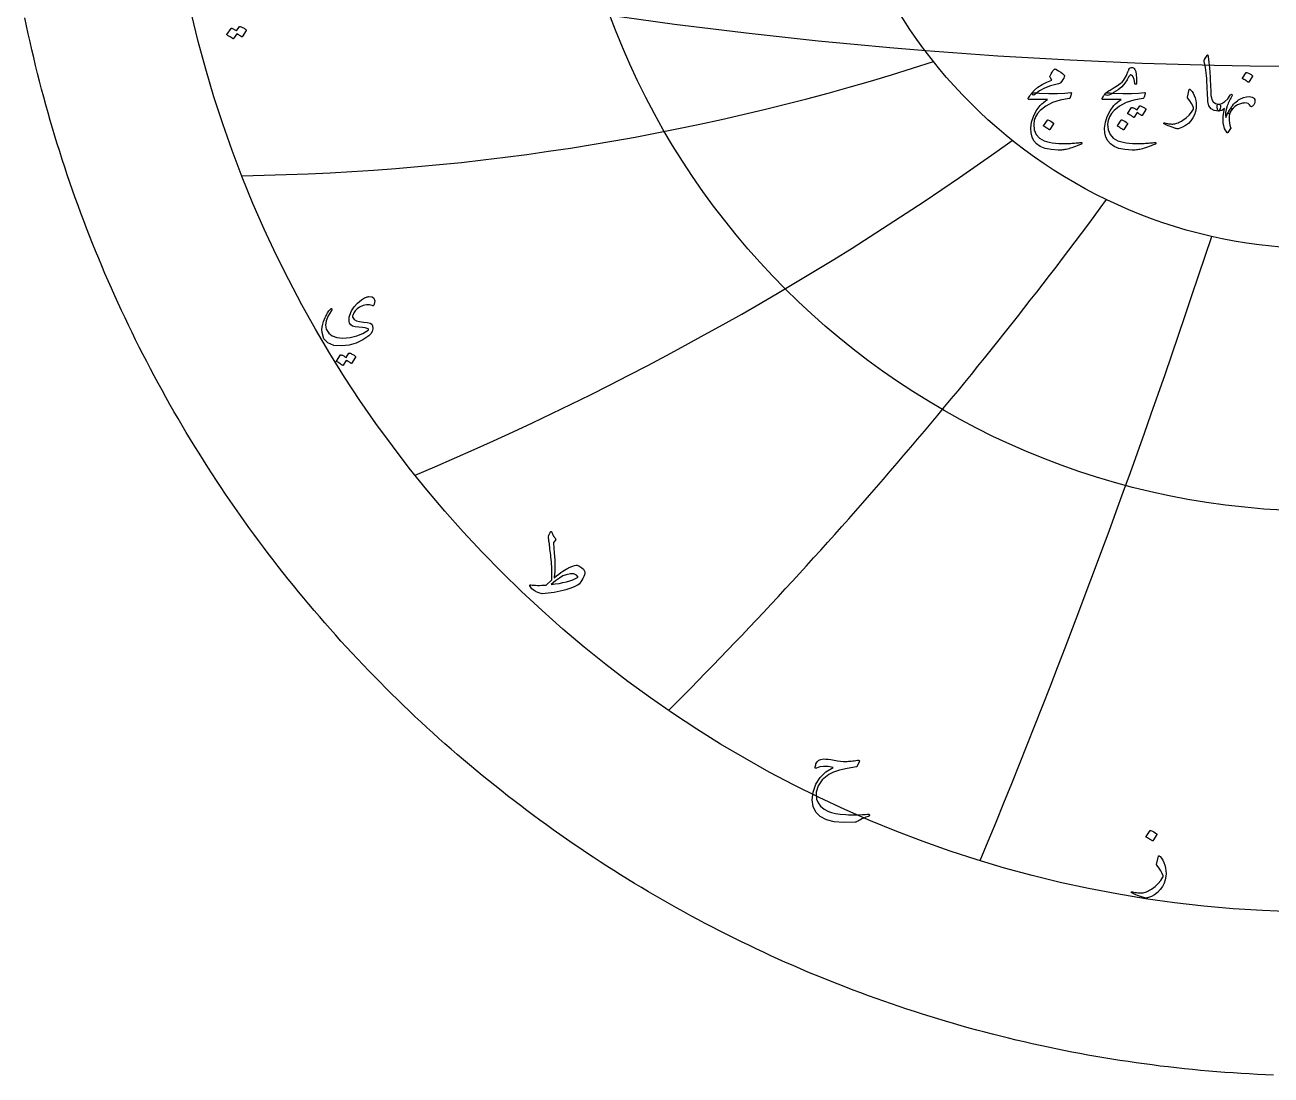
# Model space of a CAD drawing. Header units: millimetres. Extents: x -68 to 68, y -68 to 70.
# Drawn here: x -67.1 to -2.7, y -68.4 to -14.1 of the extents above; entities that cross this region are included whole.
import ezdxf

# ---------------------------------------------------------------- set-up
doc = ezdxf.new("R2010")
doc.units = ezdxf.units.MM
for name, color, linetype in [('CUT_OUTER', 1, 'Continuous'), ('ENGRAVE', 7, 'Continuous'), ('ENGRAVE_FINE', 8, 'Continuous'), ('TEXT', 5, 'Continuous')]:
    doc.layers.add(name, color=color, linetype=linetype)

msp = doc.modelspace()

# ---------------------------------------------------------------- linework, layer by layer
at = {"layer": 'CUT_OUTER'}
msp.add_lwpolyline([(-2.5204, -68.4286), (-2.9402, -68.4118), (-3.3599, -68.3925), (-3.7795, -68.3706), (-4.1989, -68.3461), (-4.6182, -68.3191), (-5.0373, -68.2895), (-5.4563, -68.2573), (-5.875, -68.2225), (-6.2935, -68.1852), (-6.7117, -68.1453), (-7.1297, -68.1028), (-7.5475, -68.0578), (-7.9649, -68.0102), (-8.3821, -67.96), (-8.7989, -67.9073), (-9.2154, -67.8521), (-9.6316, -67.7942), (-10.0474, -67.7339), (-10.4628, -67.6709), (-10.8778, -67.6055), (-11.2924, -67.5374), (-11.7066, -67.4669), (-12.1204, -67.3938), (-12.5337, -67.3181), (-12.9465, -67.24), (-13.3588, -67.1593), (-13.7706, -67.076), (-14.182, -66.9903), (-14.5927, -66.902), (-15.003, -66.8112), (-15.4126, -66.7179), (-15.8217, -66.6221), (-16.2302, -66.5237), (-16.6381, -66.4229), (-17.0453, -66.3196), (-17.4519, -66.2137), (-17.8579, -66.1054), (-18.2632, -65.9946), (-18.6677, -65.8813), (-19.0716, -65.7655), (-19.4748, -65.6472), (-19.8772, -65.5265), (-20.2789, -65.4033), (-20.6799, -65.2776), (-21.08, -65.1495), (-21.4794, -65.0189), (-21.8779, -64.8859), (-22.2756, -64.7505), (-22.6725, -64.6126), (-23.0685, -64.4722), (-23.4637, -64.3295), (-23.858, -64.1843), (-24.2513, -64.0367), (-24.6438, -63.8867), (-25.0354, -63.7343), (-25.4259, -63.5795), (-25.8156, -63.4222), (-26.2042, -63.2627), (-26.5919, -63.1007), (-26.9786, -62.9363), (-27.3643, -62.7696), (-27.7489, -62.6005), (-28.1325, -62.4291), (-28.515, -62.2553), (-28.8965, -62.0791), (-29.2768, -61.9007), (-29.6561, -61.7199), (-30.0342, -61.5367), (-30.4113, -61.3513), (-30.7871, -61.1635), (-31.1618, -60.9735), (-31.5354, -60.7811), (-31.9077, -60.5865), (-32.2789, -60.3896), (-32.6488, -60.1904), (-33.0175, -59.9889), (-33.385, -59.7852), (-33.7512, -59.5792), (-34.1161, -59.371), (-34.4798, -59.1605), (-34.8421, -58.9479), (-35.2032, -58.733), (-35.5629, -58.5159), (-35.9213, -58.2965), (-36.2783, -58.075), (-36.634, -57.8513), (-36.9882, -57.6255), (-37.3411, -57.3974), (-37.6926, -57.1672), (-38.0427, -56.9349), (-38.3913, -56.7004), (-38.7385, -56.4638), (-39.0842, -56.225), (-39.4285, -55.9841), (-39.7712, -55.7411), (-40.1125, -55.4961), (-40.4523, -55.2489), (-40.7905, -54.9996), (-41.1272, -54.7483), (-41.4624, -54.4949), (-41.796, -54.2395), (-42.128, -53.982), (-42.4584, -53.7225), (-42.7873, -53.461), (-43.1145, -53.1974), (-43.4401, -52.9319), (-43.764, -52.6644), (-44.0864, -52.3948), (-44.407, -52.1233), (-44.726, -51.8499), (-45.0433, -51.5745), (-45.3589, -51.2971), (-45.6728, -51.0178), (-45.985, -50.7366), (-46.2954, -50.4535), (-46.6042, -50.1685), (-46.9111, -49.8816), (-47.2163, -49.5928), (-47.5197, -49.3022), (-47.8213, -49.0097), (-48.1211, -48.7153), (-48.4191, -48.4191), (-48.7153, -48.1211), (-49.0097, -47.8213), (-49.3022, -47.5197), (-49.5928, -47.2163), (-49.8816, -46.9111), (-50.1685, -46.6042), (-50.4535, -46.2954), (-50.7366, -45.985), (-51.0178, -45.6728), (-51.2971, -45.3589), (-51.5745, -45.0433), (-51.8499, -44.726), (-52.1233, -44.407), (-52.3948, -44.0864), (-52.6644, -43.764), (-52.9319, -43.4401), (-53.1974, -43.1145), (-53.461, -42.7873), (-53.7225, -42.4584), (-53.982, -42.128), (-54.2395, -41.796), (-54.4949, -41.4624), (-54.7483, -41.1272), (-54.9996, -40.7905), (-55.2489, -40.4523), (-55.4961, -40.1125), (-55.7411, -39.7712), (-55.9841, -39.4285), (-56.225, -39.0842), (-56.4638, -38.7385), (-56.7004, -38.3913), (-56.9349, -38.0427), (-57.1672, -37.6926), (-57.3974, -37.3411), (-57.6255, -36.9882), (-57.8513, -36.634), (-58.075, -36.2783), (-58.2965, -35.9213), (-58.5159, -35.5629), (-58.733, -35.2032), (-58.9479, -34.8421), (-59.1605, -34.4798), (-59.371, -34.1161), (-59.5792, -33.7512), (-59.7852, -33.385), (-59.9889, -33.0175), (-60.1904, -32.6488), (-60.3896, -32.2789), (-60.5865, -31.9077), (-60.7811, -31.5354), (-60.9735, -31.1618), (-61.1635, -30.7871), (-61.3513, -30.4113), (-61.5367, -30.0342), (-61.7199, -29.6561), (-61.9007, -29.2768), (-62.0791, -28.8965), (-62.2553, -28.515), (-62.4291, -28.1325), (-62.6005, -27.7489), (-62.7696, -27.3643), (-62.9363, -26.9786), (-63.1007, -26.5919), (-63.2627, -26.2042), (-63.4222, -25.8156), (-63.5795, -25.4259), (-63.7343, -25.0354), (-63.8867, -24.6438), (-64.0367, -24.2513), (-64.1843, -23.858), (-64.3295, -23.4637), (-64.4722, -23.0685), (-64.6126, -22.6725), (-64.7505, -22.2756), (-64.8859, -21.8779), (-65.0189, -21.4794), (-65.1495, -21.08), (-65.2776, -20.6799), (-65.4033, -20.2789), (-65.5265, -19.8772), (-65.6472, -19.4748), (-65.7655, -19.0716), (-65.8813, -18.6677), (-65.9946, -18.2632), (-66.1054, -17.8579), (-66.2137, -17.4519), (-66.3196, -17.0453), (-66.4229, -16.6381), (-66.5237, -16.2302), (-66.6221, -15.8217), (-66.7179, -15.4126), (-66.8112, -15.003), (-66.902, -14.5927), (-66.9903, -14.182), (-67.076, -13.7706)], dxfattribs=at)
at = {"layer": 'ENGRAVE'}
for radius in [60, 39.2754, 25.7092]:
    msp.add_circle((0, 0), radius, dxfattribs=at)
for centre, radius, start, end in [((-57.5423, 99.6662), 121.602, 270.796913, 287.932622), ((-108.3259, 108.3259), 158.1504, 292.851886, 305.703668), ((-198.7756, 114.7631), 232.8623, 315.111247, 323.679101), ((-443.1009, 118.7285), 460.4101, 337.517258, 341.801185)]:
    msp.add_arc(centre, radius, start, end, dxfattribs=at)
at = {"layer": 'ENGRAVE_FINE'}
msp.add_arc((0, 241.3862), 257.6546, 256.701805, 283.298195, dxfattribs=at)
at = {"layer": 'TEXT'}
for points in [[(-55.9778, -14.2177), (-55.9724, -14.2123), (-55.965, -14.2092), (-55.9554, -14.2081), (-55.9437, -14.2092), (-55.9018, -14.2249), (-55.8612, -14.2422), (-55.8219, -14.261), (-55.784, -14.2815), (-55.7472, -14.3039), (-55.7111, -14.3284), (-55.6758, -14.355), (-55.6414, -14.3837), (-55.6347, -14.3925), (-55.6318, -14.4018), (-55.6326, -14.4117), (-55.6371, -14.4221), (-55.8415, -14.7457), (-55.8471, -14.7499), (-55.8553, -14.7499), (-55.8663, -14.7457), (-55.8798, -14.7372), (-55.8891, -14.7293), (-55.9043, -14.7185), (-55.9253, -14.7048), (-55.9522, -14.6882), (-55.9852, -14.6684), (-56.0246, -14.6451), (-56.0704, -14.6183), (-56.1225, -14.5881), (-56.2843, -14.8393), (-56.2918, -14.8471), (-56.3014, -14.8489), (-56.3131, -14.8449), (-56.3269, -14.8351), (-56.3389, -14.8266), (-56.3578, -14.8138), (-56.3836, -14.7968), (-56.4163, -14.7755), (-56.4565, -14.7499), (-56.5047, -14.7201), (-56.5609, -14.6861), (-56.625, -14.6477), (-56.6316, -14.6413), (-56.6346, -14.635), (-56.6338, -14.6286), (-56.6292, -14.6222), (-56.4206, -14.3113), (-56.4153, -14.306), (-56.4078, -14.3028), (-56.3982, -14.3018), (-56.3865, -14.3028), (-56.3509, -14.3144), (-56.3163, -14.3278), (-56.2827, -14.3431), (-56.2503, -14.3603), (-56.2189, -14.3791), (-56.1885, -14.3992), (-56.1593, -14.4206), (-56.1311, -14.4433)], [(-5.962, -15.7075), (-5.9542, -15.6955), (-5.947, -15.6875), (-5.9402, -15.6835), (-5.934, -15.6835), (-5.9245, -15.6888), (-5.916, -15.7045), (-5.9086, -15.7307), (-5.9021, -15.7673), (-5.8691, -16.0655), (-5.8422, -16.3412), (-5.8212, -16.5944), (-5.8063, -16.8252), (-5.7967, -17.0226), (-5.7878, -17.1994), (-5.7797, -17.3559), (-5.7723, -17.4919), (-5.766, -17.6074), (-5.7609, -17.7024), (-5.757, -17.777), (-5.7544, -17.8312), (-5.7189, -17.9933), (-5.6406, -18.1126), (-5.5193, -18.189), (-5.3552, -18.2224), (-5.3095, -18.2344), (-5.2803, -18.2623), (-5.2676, -18.3062), (-5.2714, -18.3661), (-5.2901, -18.4604), (-5.3103, -18.5278), (-5.332, -18.5682), (-5.3552, -18.5817), (-5.5862, -18.5512), (-5.7564, -18.4599), (-5.8657, -18.3077), (-5.9141, -18.0946), (-5.9217, -17.9927), (-5.9285, -17.8906), (-5.9346, -17.7881), (-5.94, -17.6855), (-5.9449, -17.5826), (-5.9495, -17.4794), (-5.9538, -17.376), (-5.958, -17.2723), (-5.9654, -17.0746), (-5.9759, -16.8966), (-5.9894, -16.7383), (-6.0059, -16.5997), (-6.0253, -16.4666), (-6.0478, -16.3247), (-6.0732, -16.1741), (-6.1017, -16.0148), (-6.1054, -15.9862), (-6.1047, -15.96), (-6.0994, -15.9363), (-6.0897, -15.915)], [(-13.7023, -17.1885), (-14.0511, -17.2795), (-14.359, -17.3971), (-14.626, -17.541), (-14.852, -17.7114), (-14.8867, -17.7376), (-14.9189, -17.7523), (-14.9486, -17.7556), (-14.9757, -17.7473), (-15.0074, -17.7097), (-15.0027, -17.6565), (-14.9615, -17.5879), (-14.8839, -17.5038), (-14.7006, -17.3516), (-14.4897, -17.2144), (-14.2515, -17.0922), (-13.9857, -16.9849), (-14.0616, -16.8731), (-14.0758, -16.8452), (-14.0826, -16.8172), (-14.0818, -16.7893), (-14.0736, -16.7613), (-14.0199, -16.6548), (-13.9708, -16.5667), (-13.9261, -16.4971), (-13.8859, -16.446), (-13.8602, -16.4218), (-13.8351, -16.409), (-13.8104, -16.4078), (-13.7861, -16.418), (-13.6457, -16.4974), (-13.5277, -16.5717), (-13.4321, -16.6411), (-13.359, -16.7054), (-13.3448, -16.7262), (-13.3381, -16.7524), (-13.3388, -16.784), (-13.347, -16.8212), (-13.3727, -16.8793), (-13.4139, -16.95), (-13.4705, -17.033), (-13.5426, -17.1286), (-13.5616, -17.1428), (-13.5945, -17.1575), (-13.6414, -17.1728), (-13.7023, -17.1885)], [(-11.2593, -17.7194), (-11.2356, -17.6916), (-11.2084, -17.664), (-11.1777, -17.6367), (-11.1435, -17.6096), (-11.1058, -17.5826), (-11.0646, -17.5552), (-11.02, -17.5277), (-10.9718, -17.4998), (-10.7583, -17.3736), (-10.5846, -17.2623), (-10.4509, -17.166), (-10.3571, -17.0847), (-10.2845, -17.0046), (-10.2223, -16.92), (-10.1707, -16.8309), (-10.1295, -16.7374), (-10.1117, -16.6906), (-10.0941, -16.6461), (-10.0768, -16.6038), (-10.0597, -16.5637), (-10.0431, -16.5264), (-10.0272, -16.4924), (-10.0121, -16.4616), (-9.9978, -16.434), (-9.9661, -16.3868), (-9.9309, -16.3532), (-9.8923, -16.3329), (-9.8501, -16.3262), (-9.8089, -16.3329), (-9.7693, -16.3532), (-9.7311, -16.3868), (-9.6944, -16.434), (-9.6488, -16.5418), (-9.6196, -16.6975), (-9.6068, -16.9011), (-9.6106, -17.1525), (-9.6131, -17.1752), (-9.6206, -17.1915), (-9.633, -17.2012), (-9.6505, -17.2044), (-9.6685, -17.2009), (-9.6824, -17.1905), (-9.6924, -17.173), (-9.6984, -17.1486), (-9.7291, -16.9564), (-9.7733, -16.8192), (-9.8309, -16.7369), (-9.902, -16.7094), (-9.9202, -16.7127), (-9.9389, -16.7224), (-9.9581, -16.7386), (-9.9778, -16.7613), (-9.9866, -16.7749), (-9.9968, -16.7918), (-10.0085, -16.8119), (-10.0218, -16.8352), (-10.0365, -16.8618), (-10.0527, -16.8916), (-10.0704, -16.9246), (-10.0896, -16.9609), (-10.2039, -17.1481), (-10.3591, -17.3222), (-10.5552, -17.4834), (-10.7922, -17.6316), (-10.7947, -17.6331), (-10.8022, -17.6376), (-10.8147, -17.645), (-10.8321, -17.6555), (-10.8546, -17.669), (-10.882, -17.6855), (-10.9145, -17.7049), (-10.9519, -17.7274), (-11.031, -17.7628), (-11.1086, -17.7733), (-11.1847, -17.7588), (-11.2593, -17.7194)], [(-3.9301, -16.5937), (-3.9251, -16.5887), (-3.9181, -16.5857), (-3.9091, -16.5847), (-3.8981, -16.5857), (-3.8205, -16.6171), (-3.7474, -16.6555), (-3.6788, -16.701), (-3.6147, -16.7534), (-3.6085, -16.7613), (-3.6057, -16.7693), (-3.6065, -16.7773), (-3.6107, -16.7853), (-3.7983, -17.0887), (-3.8053, -17.0959), (-3.8143, -17.0977), (-3.8253, -17.0939), (-3.8382, -17.0847), (-3.8495, -17.0767), (-3.8672, -17.0647), (-3.8914, -17.0488), (-3.9221, -17.0288), (-3.9598, -17.0048), (-4.0049, -16.9769), (-4.0576, -16.945), (-4.1177, -16.909), (-4.1257, -16.903), (-4.1297, -16.8971), (-4.1297, -16.8911), (-4.1257, -16.8851)], [(-14.6444, -17.6515), (-14.1322, -17.6695), (-13.6893, -17.6715), (-13.3158, -17.6575), (-13.0117, -17.6276), (-13.0024, -17.6265), (-12.9942, -17.6271), (-12.9874, -17.6295), (-12.9818, -17.6336), (-12.9777, -17.6392), (-12.9753, -17.646), (-12.9747, -17.6542), (-12.9758, -17.6635), (-12.9836, -17.6999), (-12.9913, -17.7334), (-12.9986, -17.7638), (-13.0057, -17.7913), (-13.0126, -17.8157), (-13.0192, -17.8372), (-13.0256, -17.8556), (-13.0317, -17.8711), (-13.0446, -17.8958), (-13.0596, -17.914), (-13.0766, -17.9257), (-13.0955, -17.931), (-13.5566, -18.0146), (-13.9578, -18.1455), (-14.2991, -18.3239), (-14.5805, -18.5497), (-14.7228, -18.7121), (-14.826, -18.884), (-14.8904, -19.0654), (-14.9159, -19.2563), (-14.8914, -19.5559), (-14.7941, -19.8002), (-14.624, -19.9891), (-14.3809, -20.1225), (-14.255, -20.163), (-14.1165, -20.1964), (-13.9655, -20.2228), (-13.8021, -20.2423), (-13.6265, -20.255), (-13.4389, -20.2613), (-13.2393, -20.261), (-13.0277, -20.2543), (-12.9525, -20.25), (-12.8785, -20.2453), (-12.8058, -20.2401), (-12.7343, -20.2343), (-12.6645, -20.2281), (-12.5971, -20.2213), (-12.5318, -20.2141), (-12.4688, -20.2064), (-12.4496, -20.2054), (-12.4359, -20.2104), (-12.4276, -20.2213), (-12.4249, -20.2383), (-12.4264, -20.258), (-12.4309, -20.2732), (-12.4384, -20.284), (-12.4489, -20.2902), (-12.5616, -20.3379), (-12.6684, -20.381), (-12.7692, -20.4197), (-12.864, -20.4539), (-12.9526, -20.4838), (-13.0347, -20.5098), (-13.1103, -20.5317), (-13.1794, -20.5497), (-13.2444, -20.5629), (-13.3076, -20.5746), (-13.3691, -20.5849), (-13.4289, -20.5936), (-13.4871, -20.6003), (-13.5441, -20.6046), (-13.5999, -20.6063), (-13.6544, -20.6056), (-14.0267, -20.5766), (-14.337, -20.5138), (-14.5855, -20.4169), (-14.7722, -20.2862), (-14.9091, -20.1228), (-15.0047, -19.9319), (-15.0588, -19.7136), (-15.0716, -19.4679), (-15.0324, -19.163), (-14.9388, -18.8671), (-14.7909, -18.5802), (-14.5885, -18.3022), (-14.5094, -18.2181), (-14.4199, -18.1376), (-14.3198, -18.0605), (-14.2093, -17.9869), (-15.1753, -17.9789), (-15.1985, -17.9689), (-15.2083, -17.9509), (-15.2045, -17.925), (-15.1873, -17.8911), (-15.1549, -17.8417), (-15.1254, -17.7972), (-15.099, -17.7578), (-15.0755, -17.7234), (-15.0551, -17.6942), (-15.0376, -17.6705), (-15.0232, -17.6523), (-15.0117, -17.6396), (-14.9857, -17.6373), (-14.9159, -17.6386), (-14.8021, -17.6433), (-14.6444, -17.6515)], [(-10.8281, -17.6515), (-10.3159, -17.6695), (-9.8731, -17.6715), (-9.4996, -17.6575), (-9.1954, -17.6276), (-9.1861, -17.6265), (-9.178, -17.6271), (-9.1711, -17.6295), (-9.1655, -17.6336), (-9.1614, -17.6392), (-9.159, -17.646), (-9.1584, -17.6542), (-9.1595, -17.6635), (-9.1674, -17.6999), (-9.175, -17.7334), (-9.1823, -17.7638), (-9.1894, -17.7913), (-9.1963, -17.8157), (-9.2029, -17.8372), (-9.2093, -17.8556), (-9.2154, -17.8711), (-9.2284, -17.8958), (-9.2433, -17.914), (-9.2603, -17.9257), (-9.2793, -17.931), (-9.7403, -18.0146), (-10.1415, -18.1455), (-10.4828, -18.3239), (-10.7643, -18.5497), (-10.9065, -18.7121), (-11.0098, -18.884), (-11.0741, -19.0654), (-11.0996, -19.2563), (-11.0751, -19.5559), (-10.9778, -19.8002), (-10.8077, -19.9891), (-10.5647, -20.1225), (-10.4387, -20.163), (-10.3002, -20.1964), (-10.1492, -20.2228), (-9.9858, -20.2423), (-9.8102, -20.255), (-9.6226, -20.2613), (-9.423, -20.261), (-9.2114, -20.2543), (-9.1362, -20.25), (-9.0622, -20.2453), (-8.9895, -20.2401), (-8.918, -20.2343), (-8.8482, -20.2281), (-8.7808, -20.2213), (-8.7155, -20.2141), (-8.6525, -20.2064), (-8.6333, -20.2054), (-8.6196, -20.2104), (-8.6114, -20.2213), (-8.6086, -20.2383), (-8.6101, -20.258), (-8.6146, -20.2732), (-8.6221, -20.284), (-8.6326, -20.2902), (-8.7453, -20.3379), (-8.8521, -20.381), (-8.9529, -20.4197), (-9.0477, -20.4539), (-9.1363, -20.4838), (-9.2184, -20.5098), (-9.294, -20.5317), (-9.3631, -20.5497), (-9.4281, -20.5629), (-9.4913, -20.5746), (-9.5528, -20.5849), (-9.6126, -20.5936), (-9.6708, -20.6003), (-9.7278, -20.6046), (-9.7836, -20.6063), (-9.8381, -20.6056), (-10.2104, -20.5766), (-10.5207, -20.5138), (-10.7692, -20.4169), (-10.9559, -20.2862), (-11.0928, -20.1228), (-11.1884, -19.9319), (-11.2425, -19.7136), (-11.2553, -19.4679), (-11.2161, -19.163), (-11.1225, -18.8671), (-10.9746, -18.5802), (-10.7722, -18.3022), (-10.6931, -18.2181), (-10.6036, -18.1376), (-10.5035, -18.0605), (-10.393, -17.9869), (-11.3591, -17.9789), (-11.3823, -17.9689), (-11.392, -17.9509), (-11.3882, -17.925), (-11.371, -17.8911), (-11.3386, -17.8417), (-11.3092, -17.7972), (-11.2827, -17.7578), (-11.2593, -17.7234), (-11.2388, -17.6942), (-11.2213, -17.6705), (-11.2069, -17.6523), (-11.1954, -17.6396), (-11.1694, -17.6373), (-11.0996, -17.6386), (-10.9858, -17.6433), (-10.8281, -17.6515)], [(-6.8801, -17.4679), (-6.8779, -17.4607), (-6.8751, -17.4549), (-6.8719, -17.4507), (-6.8681, -17.4479), (-6.8569, -17.4469), (-6.8432, -17.4519), (-6.827, -17.4629), (-6.8082, -17.4799), (-6.7354, -17.5665), (-6.6725, -17.6665), (-6.6196, -17.78), (-6.5767, -17.907), (-6.5433, -18.0437), (-6.5228, -18.1785), (-6.5153, -18.3112), (-6.5208, -18.4419), (-6.5563, -18.6141), (-6.6146, -18.7793), (-6.696, -18.9374), (-6.8003, -19.0886), (-6.925, -19.2256), (-7.0677, -19.3371), (-7.2284, -19.4232), (-7.407, -19.4838), (-7.4549, -19.4941), (-7.5028, -19.4968), (-7.5507, -19.4921), (-7.5986, -19.4798), (-7.7091, -19.4413), (-7.8087, -19.4055), (-7.8977, -19.3724), (-7.9759, -19.3421), (-8.0431, -19.3146), (-8.0991, -19.2897), (-8.1439, -19.2676), (-8.1775, -19.2483), (-8.1845, -19.2423), (-8.1895, -19.2363), (-8.1924, -19.2303), (-8.1934, -19.2244), (-8.1927, -19.2166), (-8.1905, -19.2094), (-8.1867, -19.2027), (-8.1815, -19.1964), (-8.1747, -19.1917), (-8.1665, -19.1894), (-8.1568, -19.1897), (-8.1455, -19.1924), (-8.0772, -19.2108), (-8.0118, -19.2259), (-7.9494, -19.2377), (-7.8901, -19.2463), (-7.8332, -19.2517), (-7.7783, -19.2538), (-7.7254, -19.2527), (-7.6745, -19.2483), (-7.6237, -19.2402), (-7.5712, -19.2279), (-7.5169, -19.2113), (-7.4609, -19.1904), (-7.4032, -19.1651), (-7.3437, -19.135), (-7.2824, -19.1002), (-7.2194, -19.0607), (-7.0425, -18.9334), (-6.8911, -18.7952), (-6.7651, -18.646), (-6.6645, -18.4859), (-6.658, -18.4729), (-6.6546, -18.4579), (-6.6541, -18.4409), (-6.6566, -18.422), (-6.6985, -18.31), (-6.7643, -18.1855), (-6.8542, -18.0485), (-6.9679, -17.899), (-6.9729, -17.8896), (-6.9759, -17.8811), (-6.9769, -17.8736), (-6.9759, -17.8671)], [(-4.7165, -18.5497), (-4.7604, -18.644), (-4.7923, -18.7433), (-4.8123, -18.8476), (-4.8203, -18.9569), (-4.8168, -19.0707), (-4.8023, -19.1884), (-4.7768, -19.3102), (-4.7404, -19.4359), (-4.7359, -19.4526), (-4.7344, -19.4669), (-4.7359, -19.4786), (-4.7404, -19.4878), (-4.8841, -19.6914), (-4.8974, -19.7061), (-4.9091, -19.7144), (-4.9193, -19.7161), (-4.928, -19.7114), (-5.0648, -19.4771), (-5.1316, -19.1894), (-5.1286, -18.8484), (-5.0558, -18.4539), (-5.1254, -18.5098), (-5.1985, -18.5497), (-5.2751, -18.5737), (-5.3552, -18.5817), (-5.3724, -18.5764), (-5.3881, -18.5607), (-5.4023, -18.5345), (-5.4151, -18.4978), (-5.4223, -18.4757), (-5.428, -18.4534), (-5.4323, -18.4308), (-5.435, -18.408), (-5.437, -18.3852), (-5.439, -18.3626), (-5.441, -18.3403), (-5.443, -18.3182), (-5.4405, -18.2778), (-5.425, -18.2483), (-5.3966, -18.2299), (-5.3552, -18.2224), (-5.1923, -18.186), (-5.0388, -18.0966), (-4.8949, -17.9544), (-4.7604, -17.7593), (-4.7422, -17.7346), (-4.7235, -17.7204), (-4.7042, -17.7167), (-4.6845, -17.7234), (-4.6701, -17.7361), (-4.6626, -17.7503), (-4.6621, -17.7661), (-4.6686, -17.7833), (-4.7039, -17.8456), (-4.7379, -17.909), (-4.7707, -17.9734), (-4.8023, -18.0388), (-4.8326, -18.1051), (-4.8617, -18.1725), (-4.8895, -18.2408), (-4.9161, -18.3102), (-4.9749, -18.4991), (-5.0079, -18.6625), (-5.0149, -18.8005), (-4.9959, -18.913), (-4.9942, -18.9165), (-4.9929, -18.919), (-4.9922, -18.9205), (-4.9919, -18.921), (-4.9917, -18.9205), (-4.9909, -18.919), (-4.9897, -18.9165), (-4.9879, -18.913), (-4.9636, -18.8557), (-4.9385, -18.7997), (-4.9127, -18.745), (-4.8861, -18.6914), (-4.8586, -18.6389), (-4.8297, -18.5871), (-4.7997, -18.5361), (-4.7684, -18.4859), (-4.7457, -18.4509), (-4.7255, -18.43), (-4.7077, -18.423), (-4.6925, -18.43), (-4.685, -18.4449), (-4.6865, -18.4699), (-4.697, -18.5048), (-4.7165, -18.5497)], [(-3.7105, -18.3342), (-3.7621, -18.2533), (-3.8293, -18.1984), (-3.9118, -18.1695), (-4.0099, -18.1665), (-4.0655, -18.1736), (-4.1207, -18.183), (-4.1753, -18.1946), (-4.2295, -18.2084), (-4.2831, -18.225), (-4.3362, -18.2448), (-4.3889, -18.2679), (-4.441, -18.2942), (-4.5303, -18.3541), (-4.6147, -18.4379), (-4.694, -18.5457), (-4.7684, -18.6775), (-4.7896, -18.7072), (-4.8093, -18.7244), (-4.8275, -18.7291), (-4.8442, -18.7214), (-4.8582, -18.7059), (-4.8642, -18.6874), (-4.8622, -18.666), (-4.8522, -18.6415), (-4.837, -18.6094), (-4.8233, -18.5807), (-4.811, -18.5555), (-4.8003, -18.5338), (-4.7908, -18.5153), (-4.7823, -18.4998), (-4.7749, -18.4873), (-4.7684, -18.4779), (-4.7097, -18.3895), (-4.6496, -18.3082), (-4.588, -18.2339), (-4.5249, -18.1665), (-4.4602, -18.1059), (-4.3941, -18.0517), (-4.3265, -18.0041), (-4.2574, -17.9629), (-4.08, -17.8823), (-3.9151, -17.8402), (-3.7626, -17.8364), (-3.6227, -17.8711), (-3.5631, -17.9013), (-3.5199, -17.94), (-3.4932, -17.9871), (-3.483, -18.0427), (-3.489, -18.1186), (-3.5109, -18.1904), (-3.5488, -18.2583), (-3.6027, -18.3222), (-3.6379, -18.3499), (-3.6676, -18.3611), (-3.6918, -18.3559), (-3.7105, -18.3342)], [(-9.4429, -18.3182), (-9.4379, -18.3132), (-9.4309, -18.3102), (-9.422, -18.3092), (-9.411, -18.3102), (-9.3717, -18.3249), (-9.3336, -18.3411), (-9.2968, -18.3589), (-9.2613, -18.3781), (-9.2267, -18.399), (-9.1929, -18.422), (-9.1599, -18.4469), (-9.1276, -18.4739), (-9.1213, -18.4821), (-9.1186, -18.4908), (-9.1193, -18.5001), (-9.1236, -18.5098), (-9.3152, -18.8132), (-9.3204, -18.8172), (-9.3282, -18.8172), (-9.3384, -18.8132), (-9.3511, -18.8052), (-9.3598, -18.7978), (-9.3741, -18.7877), (-9.3938, -18.7749), (-9.419, -18.7593), (-9.4499, -18.7407), (-9.4868, -18.7189), (-9.5297, -18.6938), (-9.5786, -18.6655), (-9.7303, -18.901), (-9.7373, -18.9082), (-9.7463, -18.91), (-9.7573, -18.9063), (-9.7703, -18.897), (-9.7815, -18.889), (-9.7992, -18.8771), (-9.8234, -18.8611), (-9.8541, -18.8411), (-9.8918, -18.8172), (-9.9369, -18.7892), (-9.9896, -18.7573), (-10.0497, -18.7214), (-10.0559, -18.7154), (-10.0587, -18.7094), (-10.0579, -18.7034), (-10.0537, -18.6974), (-9.8581, -18.406), (-9.8531, -18.401), (-9.8461, -18.398), (-9.8371, -18.397), (-9.8261, -18.398), (-9.7927, -18.4089), (-9.7603, -18.4215), (-9.7288, -18.4358), (-9.6984, -18.4519), (-9.669, -18.4695), (-9.6405, -18.4883), (-9.6131, -18.5084), (-9.5866, -18.5298)], [(-14.2173, -19.0487), (-14.2123, -19.0437), (-14.2053, -19.0407), (-14.1963, -19.0397), (-14.1853, -19.0407), (-14.1077, -19.0722), (-14.0346, -19.1106), (-13.966, -19.156), (-13.9019, -19.2084), (-13.8957, -19.2164), (-13.8929, -19.2244), (-13.8937, -19.2323), (-13.8979, -19.2403), (-14.0855, -19.5437), (-14.0925, -19.5509), (-14.1015, -19.5527), (-14.1125, -19.549), (-14.1255, -19.5397), (-14.1367, -19.5317), (-14.1544, -19.5198), (-14.1786, -19.5038), (-14.2093, -19.4838), (-14.247, -19.4599), (-14.2921, -19.4319), (-14.3448, -19.4), (-14.4049, -19.3641), (-14.4129, -19.3581), (-14.4169, -19.3521), (-14.4169, -19.3461), (-14.4129, -19.3401)], [(-10.401, -19.0487), (-10.396, -19.0437), (-10.389, -19.0407), (-10.38, -19.0397), (-10.3691, -19.0407), (-10.2915, -19.0722), (-10.2184, -19.1106), (-10.1497, -19.156), (-10.0856, -19.2084), (-10.0794, -19.2164), (-10.0766, -19.2244), (-10.0774, -19.2323), (-10.0816, -19.2403), (-10.2693, -19.5437), (-10.2762, -19.5509), (-10.2852, -19.5527), (-10.2962, -19.549), (-10.3092, -19.5397), (-10.3204, -19.5317), (-10.3381, -19.5198), (-10.3623, -19.5038), (-10.393, -19.4838), (-10.4307, -19.4599), (-10.4758, -19.4319), (-10.5285, -19.4), (-10.5886, -19.3641), (-10.5966, -19.3581), (-10.6006, -19.3521), (-10.6006, -19.3461), (-10.5966, -19.3401)], [(-49.1308, -28.6455), (-49.2687, -28.5995), (-49.4225, -28.5976), (-49.5923, -28.6399), (-49.7781, -28.7264), (-49.896, -28.8089), (-49.9942, -28.9074), (-50.0727, -29.0218), (-50.1315, -29.1522), (-50.1373, -29.1783), (-50.1379, -29.2055), (-50.1331, -29.2337), (-50.123, -29.2629), (-50.0554, -29.354), (-49.942, -29.4226), (-49.7829, -29.4689), (-49.5779, -29.4929), (-49.3757, -29.5144), (-49.2288, -29.5536), (-49.1372, -29.6102), (-49.101, -29.6845), (-49.097, -29.8399), (-49.1277, -29.9783), (-49.1929, -30.0997), (-49.2927, -30.204), (-49.6096, -30.4203), (-49.9473, -30.5798), (-50.3058, -30.6822), (-50.685, -30.7277), (-51.0991, -30.699), (-51.4089, -30.5744), (-51.6144, -30.3541), (-51.7155, -30.0379), (-51.7213, -29.8644), (-51.6963, -29.676), (-51.6404, -29.4727), (-51.5537, -29.2544), (-51.5235, -29.1938), (-51.4925, -29.1352), (-51.4607, -29.0788), (-51.4281, -29.0245), (-51.3944, -28.9721), (-51.3594, -28.9212), (-51.3231, -28.872), (-51.2854, -28.8244), (-51.2652, -28.8047), (-51.2471, -28.7967), (-51.2311, -28.8004), (-51.2173, -28.8158), (-51.2096, -28.835), (-51.2077, -28.8542), (-51.2117, -28.8733), (-51.2216, -28.8925), (-51.3967, -29.1746), (-51.5005, -29.429), (-51.5329, -29.6558), (-51.4941, -29.8548), (-51.369, -30.0645), (-51.1854, -30.2125), (-50.9432, -30.2987), (-50.6425, -30.3232), (-50.2571, -30.2926), (-49.9101, -30.2136), (-49.6014, -30.0861), (-49.331, -29.9102), (-49.3147, -29.8953), (-49.3086, -29.8804), (-49.3126, -29.8655), (-49.3267, -29.8506), (-49.3839, -29.8229), (-49.4832, -29.7995), (-49.6245, -29.7803), (-49.8079, -29.7654), (-49.9944, -29.7425), (-50.1368, -29.6994), (-50.235, -29.6361), (-50.289, -29.5525), (-50.3141, -29.4543), (-50.321, -29.3513), (-50.3098, -29.2435), (-50.2805, -29.1309), (-50.1855, -28.9098), (-50.0538, -28.7062), (-49.8853, -28.5202), (-49.6801, -28.3517), (-49.6256, -28.3118), (-49.5726, -28.2772), (-49.5213, -28.2479), (-49.4715, -28.224), (-49.4236, -28.2051), (-49.3778, -28.191), (-49.3342, -28.1817), (-49.2927, -28.1771), (-49.1303, -28.1923), (-49.0308, -28.2634), (-48.9941, -28.3903), (-49.0201, -28.5731), (-49.0398, -28.6224), (-49.0648, -28.6508), (-49.0952, -28.6586), (-49.1308, -28.6455)], [(-50.3231, -31.1024), (-50.3178, -31.0971), (-50.3103, -31.0939), (-50.3008, -31.0928), (-50.289, -31.0939), (-50.2471, -31.1096), (-50.2065, -31.1269), (-50.1673, -31.1458), (-50.1294, -31.1663), (-50.0925, -31.1887), (-50.0564, -31.2131), (-50.0212, -31.2398), (-49.9867, -31.2685), (-49.9801, -31.2773), (-49.9771, -31.2866), (-49.9779, -31.2964), (-49.9825, -31.3068), (-50.1868, -31.6304), (-50.1924, -31.6347), (-50.2007, -31.6347), (-50.2116, -31.6304), (-50.2252, -31.6219), (-50.2345, -31.6141), (-50.2497, -31.6033), (-50.2707, -31.5896), (-50.2976, -31.5729), (-50.3306, -31.5531), (-50.3699, -31.5298), (-50.4157, -31.5031), (-50.4679, -31.4729), (-50.6297, -31.7241), (-50.6371, -31.7318), (-50.6467, -31.7337), (-50.6584, -31.7297), (-50.6723, -31.7198), (-50.6842, -31.7113), (-50.7031, -31.6986), (-50.729, -31.6815), (-50.7617, -31.6602), (-50.8019, -31.6347), (-50.85, -31.6049), (-50.9062, -31.5708), (-50.9703, -31.5325), (-50.977, -31.5261), (-50.9799, -31.5197), (-50.9791, -31.5133), (-50.9746, -31.5069), (-50.7659, -31.1961), (-50.7606, -31.1908), (-50.7532, -31.1876), (-50.7436, -31.1865), (-50.7319, -31.1876), (-50.6962, -31.1992), (-50.6616, -31.2126), (-50.6281, -31.2279), (-50.5956, -31.2451), (-50.5642, -31.2638), (-50.5339, -31.2839), (-50.5046, -31.3054), (-50.4764, -31.3281)], [(-40.0089, -40.5622), (-39.9886, -40.5159), (-39.9705, -40.4749), (-39.9546, -40.4392), (-39.9407, -40.4089), (-39.9293, -40.3841), (-39.9205, -40.3652), (-39.9144, -40.3522), (-39.9109, -40.345), (-39.9037, -40.3357), (-39.8949, -40.329), (-39.8846, -40.325), (-39.8726, -40.3237), (-39.8627, -40.3253), (-39.8545, -40.3301), (-39.8478, -40.3381), (-39.8428, -40.3493), (-39.8204, -40.4036), (-39.8002, -40.4515), (-39.7821, -40.493), (-39.7661, -40.5281), (-39.757, -40.5435), (-39.7464, -40.56), (-39.7346, -40.5776), (-39.7214, -40.5962), (-39.7067, -40.6159), (-39.69, -40.6367), (-39.6715, -40.6585), (-39.6512, -40.6814), (-39.6384, -40.7045), (-39.6341, -40.7272), (-39.6384, -40.7493), (-39.6512, -40.7708), (-39.7321, -40.8773), (-39.743, -40.8946), (-39.7502, -40.9124), (-39.7536, -40.9308), (-39.7534, -40.9497), (-39.7119, -41.4183), (-39.6852, -41.7981), (-39.6735, -42.089), (-39.6767, -42.2909), (-39.6811, -42.3664), (-39.6858, -42.4352), (-39.6907, -42.4973), (-39.6959, -42.5528), (-39.7013, -42.6019), (-39.7071, -42.6449), (-39.7131, -42.6818), (-39.7193, -42.7125), (-39.592, -42.6151), (-39.4739, -42.5273), (-39.3652, -42.449), (-39.2658, -42.3804), (-39.176, -42.321), (-39.096, -42.2707), (-39.0259, -42.2295), (-38.9656, -42.1973), (-38.8584, -42.1494), (-38.758, -42.1121), (-38.6646, -42.0855), (-38.5781, -42.0695), (-38.5324, -42.0682), (-38.4845, -42.077), (-38.4344, -42.0959), (-38.3823, -42.1249), (-38.279, -42.1981), (-38.2034, -42.2686), (-38.1555, -42.3365), (-38.1353, -42.4017), (-38.1366, -42.4743), (-38.1534, -42.556), (-38.1856, -42.6468), (-38.2332, -42.7466), (-38.2865, -42.8448), (-38.3354, -42.9265), (-38.3801, -42.9917), (-38.4206, -43.0404), (-38.5036, -43.1018), (-38.6463, -43.1713), (-38.8485, -43.2487), (-39.1104, -43.3342), (-39.2564, -43.3765), (-39.4047, -43.414), (-39.5555, -43.4467), (-39.7087, -43.4747), (-39.8637, -43.4981), (-40.02, -43.5173), (-40.1777, -43.5322), (-40.3367, -43.5428), (-40.3949, -43.5311), (-40.4501, -43.5173), (-40.5024, -43.5013), (-40.5518, -43.4832), (-40.5987, -43.463), (-40.6438, -43.4406), (-40.6871, -43.4161), (-40.7285, -43.3895), (-40.8011, -43.3363), (-40.8615, -43.2831), (-40.9097, -43.2298), (-40.9456, -43.1766), (-40.9653, -43.1324), (-40.969, -43.1021), (-40.9568, -43.0856), (-40.9286, -43.0829), (-40.8489, -43.0924), (-40.7631, -43.0994), (-40.6711, -43.1041), (-40.573, -43.1064), (-40.4689, -43.1062), (-40.3585, -43.1037), (-40.2421, -43.0988), (-40.1196, -43.0915), (-39.8385, -42.8147), (-39.8333, -42.7034), (-39.8305, -42.5911), (-39.8301, -42.4778), (-39.8321, -42.3633), (-39.8363, -42.2476), (-39.8423, -42.1302), (-39.8501, -42.0112), (-39.8598, -41.8907), (-39.8707, -41.7713), (-39.8822, -41.656), (-39.8942, -41.5446), (-39.9067, -41.4372), (-39.9192, -41.3335), (-39.9311, -41.2333), (-39.9426, -41.1366), (-39.9535, -41.0433), (-39.9637, -40.957), (-39.9732, -40.881), (-39.9818, -40.8154), (-39.9897, -40.7602), (-39.9967, -40.7151), (-40.003, -40.6798), (-40.0085, -40.6544), (-40.0131, -40.6388), (-40.016, -40.6212), (-40.0163, -40.6026), (-40.0139, -40.5829), (-40.0089, -40.5622)], [(-39.0976, -42.5549), (-39.2624, -42.6233), (-39.4457, -42.7306), (-39.6477, -42.8767), (-39.8683, -43.0617), (-39.6545, -43.0352), (-39.4516, -43.0026), (-39.2596, -42.9639), (-39.0785, -42.919), (-38.9085, -42.8686), (-38.7501, -42.8131), (-38.603, -42.7525), (-38.4674, -42.6869), (-38.5595, -42.5733), (-38.6952, -42.5134), (-38.8746, -42.5073), (-39.0976, -42.5549)], [(-23.9429, -52.2254), (-24.0451, -52.4553), (-24.0544, -52.4705), (-24.0653, -52.4819), (-24.0778, -52.4897), (-24.0919, -52.4937), (-24.5643, -52.5682), (-24.9595, -52.6597), (-25.2775, -52.7683), (-25.5184, -52.8939), (-25.8561, -53.1694), (-26.073, -53.4719), (-26.169, -53.8017), (-26.1443, -54.1586), (-26.0692, -54.3518), (-25.942, -54.5226), (-25.7627, -54.6711), (-25.5311, -54.7973), (-25.3685, -54.8537), (-25.166, -54.8995), (-24.9236, -54.9346), (-24.6412, -54.9591), (-24.4911, -54.9663), (-24.3431, -54.9708), (-24.1973, -54.9726), (-24.0536, -54.9718), (-23.9125, -54.9687), (-23.7747, -54.9633), (-23.64, -54.9559), (-23.5085, -54.9463), (-23.4777, -54.9442), (-23.4532, -54.9463), (-23.4351, -54.9527), (-23.4234, -54.9633), (-23.417, -54.9764), (-23.4149, -54.9899), (-23.417, -55.004), (-23.4234, -55.0187), (-23.428, -55.0265), (-23.4335, -55.0331), (-23.4398, -55.0382), (-23.4468, -55.0421), (-23.4544, -55.0454), (-23.4622, -55.049), (-23.4704, -55.0529), (-23.4787, -55.057), (-23.6014, -55.0961), (-23.7097, -55.1368), (-23.8037, -55.1792), (-23.8833, -55.2231), (-23.9342, -55.2547), (-23.9807, -55.2816), (-24.0226, -55.3037), (-24.06, -55.321), (-24.0923, -55.3343), (-24.119, -55.3444), (-24.1402, -55.3513), (-24.1558, -55.3551), (-24.7381, -55.3766), (-25.2331, -55.3348), (-25.6408, -55.2297), (-25.9612, -55.0613), (-26.1927, -54.8303), (-26.3295, -54.5418), (-26.3716, -54.1958), (-26.3189, -53.7924), (-26.1794, -53.386), (-25.9612, -53.0397), (-25.6642, -52.7537), (-25.2884, -52.5277), (-25.5545, -52.4769), (-25.7866, -52.4649), (-25.9846, -52.4918), (-26.1485, -52.5575), (-26.1629, -52.5628), (-26.1762, -52.566), (-26.1885, -52.5671), (-26.1996, -52.566), (-26.209, -52.5626), (-26.2156, -52.5565), (-26.2196, -52.5477), (-26.2209, -52.5362), (-26.2151, -52.4833), (-26.206, -52.4308), (-26.1938, -52.3789), (-26.1784, -52.3276), (-26.1241, -52.2278), (-26.0378, -52.1541), (-25.9197, -52.1064), (-25.7696, -52.0849), (-25.6746, -52.0857), (-25.5556, -52.0966), (-25.4127, -52.1176), (-25.2458, -52.1487), (-25.0737, -52.1799), (-24.9148, -52.2009), (-24.7692, -52.2118), (-24.6369, -52.2126), (-24.5733, -52.2098), (-24.506, -52.2057), (-24.4349, -52.2002), (-24.3602, -52.1935), (-24.2817, -52.1851), (-24.1994, -52.1748), (-24.1135, -52.1627), (-24.0238, -52.1487), (-23.9724, -52.1472), (-23.9418, -52.1594), (-23.932, -52.1855), (-23.9429, -52.2254)], [(-8.9033, -55.7845), (-8.898, -55.7792), (-8.8905, -55.776), (-8.881, -55.7749), (-8.8692, -55.776), (-8.7865, -55.8095), (-8.7085, -55.8505), (-8.6353, -55.8989), (-8.5669, -55.9548), (-8.5603, -55.9633), (-8.5573, -55.9718), (-8.5581, -55.9803), (-8.5627, -55.9889), (-8.7628, -56.3125), (-8.7702, -56.3202), (-8.7798, -56.3221), (-8.7915, -56.3181), (-8.8054, -56.3082), (-8.8173, -56.2997), (-8.8362, -56.2869), (-8.8621, -56.2699), (-8.8948, -56.2486), (-8.935, -56.2231), (-8.9831, -56.1933), (-9.0393, -56.1592), (-9.1034, -56.1209), (-9.112, -56.1145), (-9.1162, -56.1081), (-9.1162, -56.1017), (-9.112, -56.0953)], [(-8.469, -57.1087), (-8.4666, -57.101), (-8.4637, -57.0949), (-8.4602, -57.0904), (-8.4562, -57.0874), (-8.4442, -57.0864), (-8.4296, -57.0917), (-8.4123, -57.1034), (-8.3923, -57.1215), (-8.3146, -57.2139), (-8.2476, -57.3206), (-8.1911, -57.4417), (-8.1454, -57.5771), (-8.1097, -57.723), (-8.0879, -57.8667), (-8.0799, -58.0083), (-8.0858, -58.1477), (-8.1236, -58.3313), (-8.1858, -58.5075), (-8.2726, -58.6762), (-8.3838, -58.8375), (-8.5169, -58.9836), (-8.6691, -59.1026), (-8.8405, -59.1944), (-9.0311, -59.2591), (-9.0821, -59.27), (-9.1332, -59.2729), (-9.1843, -59.2678), (-9.2354, -59.2548), (-9.3532, -59.2137), (-9.4595, -59.1755), (-9.5544, -59.1402), (-9.6378, -59.1079), (-9.7095, -59.0785), (-9.7693, -59.052), (-9.8171, -59.0285), (-9.8529, -59.0078), (-9.8603, -59.0014), (-9.8656, -58.9951), (-9.8688, -58.9887), (-9.8699, -58.9823), (-9.8691, -58.974), (-9.8667, -58.9663), (-9.8627, -58.9591), (-9.8571, -58.9525), (-9.8499, -58.9474), (-9.8411, -58.945), (-9.8308, -58.9453), (-9.8188, -58.9482), (-9.7459, -58.9678), (-9.6761, -58.9839), (-9.6096, -58.9965), (-9.5463, -59.0057), (-9.4856, -59.0114), (-9.4271, -59.0137), (-9.3706, -59.0125), (-9.3163, -59.0078), (-9.2622, -58.9992), (-9.2062, -58.986), (-9.1483, -58.9683), (-9.0885, -58.9461), (-9.0269, -58.9191), (-8.9635, -58.887), (-8.8981, -58.8499), (-8.8309, -58.8077), (-8.6422, -58.672), (-8.4807, -58.5245), (-8.3463, -58.3654), (-8.2391, -58.1945), (-8.2321, -58.1807), (-8.2284, -58.1647), (-8.2279, -58.1466), (-8.2305, -58.1264), (-8.2752, -58.0069), (-8.3455, -57.8741), (-8.4413, -57.728), (-8.5627, -57.5686), (-8.568, -57.5585), (-8.5712, -57.5494), (-8.5722, -57.5415), (-8.5712, -57.5345)]]:
    msp.add_lwpolyline(points, close=True, dxfattribs=at)

doc.saveas('drawing.dxf')
